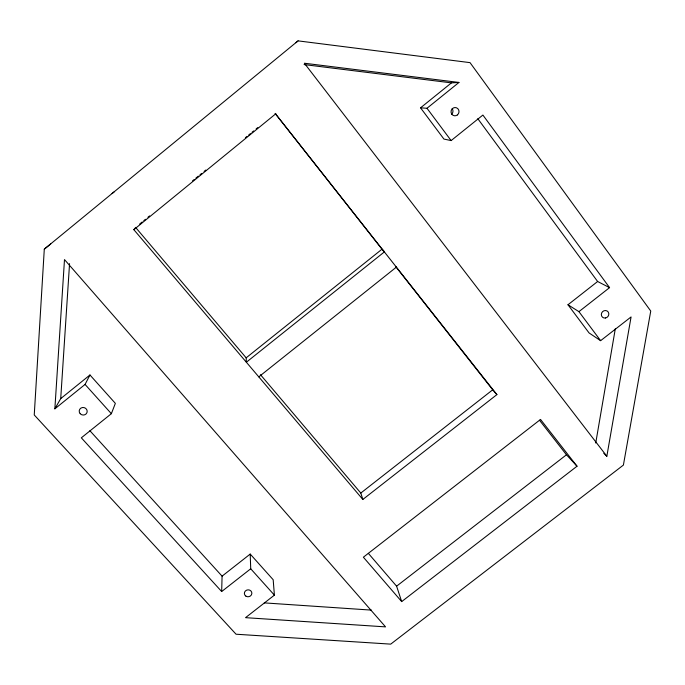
<?xml version="1.0" encoding="UTF-8"?>
<svg xmlns="http://www.w3.org/2000/svg" width="685" height="685" viewBox="0 0 685 685"><rect width="100%" height="100%" fill="white"/><g stroke="black" fill="none" stroke-linecap="round" stroke-linejoin="round"><path stroke-width="1.03" d="M222.077 576.154L250.213 554.071L250.719 568.781L221.675 591.532L222.077 576.154L89.872 430.694M44.294 249.143L34.25 414.956L236.06 634.224L390.715 644.131L623.401 465.081L650.75 311.041L470.03 62.635L298.078 40.869L44.294 249.143L50.69 243.963M221.675 591.532L81.327 437.826L111.364 413.689L115.354 403.362L89.958 374.986L85.068 384.431L54.86 408.834L64.493 259.581L385.544 626.878L245.53 617.664L274.402 595.137L273.178 579.733L250.213 554.071M54.86 408.834L60.717 398.61L69.562 263.631M595.736 443.015L615.31 328.774M603.785 453.273L606.841 456.244L631.073 316.932L600.617 340.685L589.066 332.936L567.976 304.765L597.628 281.501L609.573 287.64L578.928 311.649L567.976 304.765M383.326 250.856L275.139 113.41L496.899 394.611L362.836 499.459L133.849 229.68L134.996 228.148M295.894 42.718L298.078 40.869M139.697 224.012L142.172 221.991M143.824 220.638L145.477 219.294M147.951 217.265L149.604 215.921M192.553 180.849L194.206 179.504M195.859 178.151L198.333 176.131M199.986 174.778L201.638 173.433M204.113 171.404L205.765 170.06M245.41 137.685L247.062 136.341M248.715 134.988L250.367 133.635M252.02 132.291L253.664 130.938M256.147 128.917L257.8 127.573M133.849 229.68L275.85 113.727M60.717 398.61L89.958 374.986M420.547 107.828L451.441 82.868L458.967 82.448L426.986 108.273L420.547 107.828L443.931 139.072L451.124 140.588L482.899 115.054L609.573 287.64M112.1 193.53L114.172 191.869M246.163 357.835L382.016 249.186L384.508 251.797L246.36 362.237L246.163 357.835L135.57 227.386M258.784 376.87L396.504 267.039M362.836 499.459L360.807 493.054L492.703 389.816L496.899 394.611M401.684 601.593L396.598 586.18L566.469 454.78L577.027 466.22L401.684 601.593L363.375 557.205L540.534 419.443L577.027 466.22M264.29 602.886L371.424 610.112M458.967 82.448L304.354 63.225L606.841 456.244M304.097 64.57L451.441 82.868M85.068 384.431L111.364 413.689M250.719 568.781L274.402 595.137M368.359 553.369L396.598 586.18M260.471 374.704L360.807 493.054M395.802 266.705L492.703 389.816M539.523 420.256L566.469 454.78M426.986 108.273L451.124 140.588M578.928 311.649L600.617 340.685M477.805 118.693L597.628 281.501M452.203 108.727A4.041 3.87 -74.1 0 1 451.441 114.378M457.426 114.917A4.153 3.982 -73.6 0 0 456.587 107.828A4.153 3.982 -73.6 0 0 451.064 112.272A4.153 3.982 -73.6 0 0 457.426 114.917M605.412 318.011A3.887 3.622 -48 0 0 608.134 311.906A3.887 3.622 -48 0 0 601.678 312.959A3.887 3.622 -48 0 0 605.412 318.011M245.924 596.164A3.75 3.459 -8.7 0 0 251.84 593.561A3.75 3.459 -8.7 0 0 246.566 590.179A3.75 3.459 -8.7 0 0 245.924 596.164M80.179 413.689A4.016 3.785 12.1 0 0 86.978 412.575A4.016 3.785 12.1 0 0 82.414 407.532A4.016 3.785 12.1 0 0 80.179 413.689"/></g></svg>
